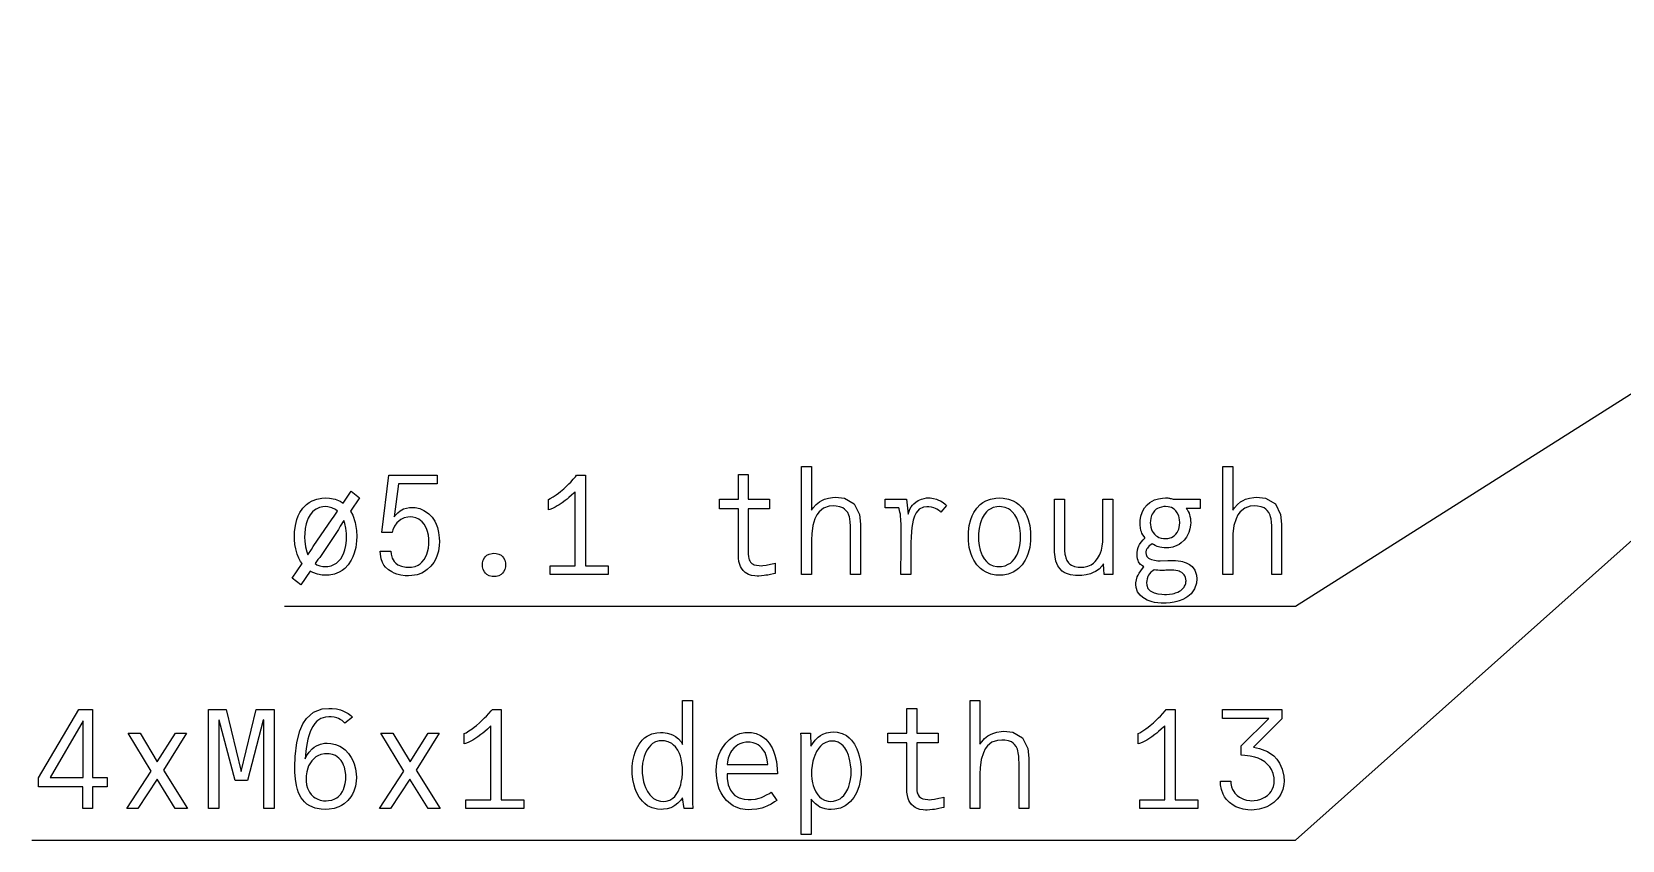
# Model space of a CAD drawing. Header units: millimetres. Extents: x -118 to 84, y -145 to 39.
# Drawn here: x -117.5 to -49.5, y -86 to -51.5 of the extents above; entities that cross this region are included whole.
import ezdxf

# ---------------------------------------------------------------- set-up
doc = ezdxf.new("R2010")
doc.units = ezdxf.units.MM
doc.layers.add('AM_5', color=3, linetype='Continuous', lineweight=25)

msp = doc.modelspace()

# ---------------------------------------------------------------- linework, layer by layer
at = {"layer": 'AM_5'}
for p, q in [((-63.5, -86), (-24.721, -51.457)), ((-63.5, -76), (-24.721, -51.457)), ((-106.7, -76), (-63.5, -76)), ((-117.5, -86), (-63.5, -86))]:
    msp.add_line(p, q, dxfattribs=at)
for points in [[(-101.406, -74.703), (-101.406, -74.703), (-101.538, -74.698), (-101.727, -74.674), (-101.727, -74.674), (-101.903, -74.631), (-102.015, -74.59), (-102.015, -74.59), (-102.119, -74.54), (-102.259, -74.446), (-102.259, -74.446), (-102.38, -74.33), (-102.449, -74.241), (-102.449, -74.241), (-102.508, -74.141), (-102.571, -73.973), (-102.571, -73.973), (-102.605, -73.783), (-102.612, -73.644), (-102.155, -73.644), (-102.155, -73.644), (-102.147, -73.775), (-102.102, -73.947), (-102.102, -73.947), (-102.02, -74.087), (-101.943, -74.164), (-101.943, -74.164), (-101.853, -74.228), (-101.699, -74.296), (-101.699, -74.296), (-101.521, -74.333), (-101.389, -74.34), (-101.389, -74.34), (-101.276, -74.334), (-101.121, -74.301), (-101.121, -74.301), (-100.985, -74.241), (-100.903, -74.185), (-100.903, -74.185), (-100.83, -74.119), (-100.736, -74.006), (-100.736, -74.006), (-100.66, -73.875), (-100.62, -73.778), (-100.62, -73.778), (-100.587, -73.676), (-100.552, -73.515), (-100.552, -73.515), (-100.533, -73.346), (-100.529, -73.228), (-100.529, -73.228), (-100.532, -73.121), (-100.551, -72.965), (-100.551, -72.965), (-100.585, -72.815), (-100.617, -72.718), (-100.617, -72.718), (-100.655, -72.626), (-100.727, -72.503), (-100.727, -72.503), (-100.815, -72.396), (-100.883, -72.333), (-100.883, -72.333), (-100.958, -72.281), (-101.082, -72.224), (-101.082, -72.224), (-101.223, -72.193), (-101.325, -72.187), (-101.325, -72.187), (-101.433, -72.194), (-101.586, -72.232), (-101.586, -72.232), (-101.728, -72.301), (-101.816, -72.366), (-101.816, -72.366), (-101.896, -72.442), (-101.994, -72.577), (-101.994, -72.577), (-102.068, -72.735), (-102.103, -72.854), (-102.547, -72.854), (-102.243, -70.397), (-100.178, -70.397), (-100.178, -70.777), (-101.828, -70.777), (-102.015, -72.184), (-102.015, -72.184), (-101.953, -72.109), (-101.856, -72.01), (-101.856, -72.01), (-101.755, -71.929), (-101.684, -71.884), (-101.684, -71.884), (-101.61, -71.848), (-101.491, -71.809), (-101.491, -71.809), (-101.36, -71.788), (-101.266, -71.784), (-101.266, -71.784), (-101.123, -71.791), (-100.922, -71.832), (-100.922, -71.832), (-100.74, -71.907), (-100.628, -71.977), (-100.628, -71.977), (-100.526, -72.059), (-100.391, -72.204), (-100.391, -72.204), (-100.28, -72.374), (-100.219, -72.502), (-100.219, -72.502), (-100.168, -72.637), (-100.114, -72.852), (-100.114, -72.852), (-100.084, -73.081), (-100.078, -73.24), (-100.078, -73.24), (-100.085, -73.408), (-100.12, -73.646), (-100.12, -73.646), (-100.185, -73.865), (-100.245, -74.002), (-100.245, -74.002), (-100.317, -74.129), (-100.446, -74.297), (-100.446, -74.297), (-100.598, -74.439), (-100.713, -74.518), (-100.713, -74.518), (-100.837, -74.585), (-101.037, -74.657), (-101.037, -74.657), (-101.253, -74.695), (-101.406, -74.703)], [(-95.353, -74.276), (-94.277, -74.276), (-94.277, -71.111), (-94.277, -71.111), (-94.335, -71.169), (-94.432, -71.26), (-94.432, -71.26), (-94.543, -71.355), (-94.625, -71.421), (-94.625, -71.421), (-94.709, -71.486), (-94.837, -71.579), (-94.837, -71.579), (-94.965, -71.665), (-95.052, -71.719), (-95.052, -71.719), (-95.136, -71.768), (-95.253, -71.827), (-95.253, -71.827), (-95.359, -71.87), (-95.423, -71.889), (-95.423, -71.444), (-95.423, -71.444), (-95.343, -71.406), (-95.217, -71.334), (-95.217, -71.334), (-95.084, -71.244), (-94.992, -71.174), (-94.992, -71.174), (-94.899, -71.098), (-94.763, -70.982), (-94.763, -70.982), (-94.633, -70.861), (-94.549, -70.777), (-94.549, -70.777), (-94.469, -70.695), (-94.362, -70.58), (-94.362, -70.58), (-94.271, -70.474), (-94.218, -70.409), (-93.844, -70.409), (-93.844, -74.276), (-92.867, -74.276), (-92.867, -74.65), (-95.353, -74.65), (-95.353, -74.276)], [(-86.503, -74.714), (-86.503, -74.714), (-86.604, -74.71), (-86.744, -74.687), (-86.744, -74.687), (-86.868, -74.644), (-86.944, -74.605), (-86.944, -74.605), (-87.012, -74.557), (-87.101, -74.474), (-87.101, -74.474), (-87.174, -74.375), (-87.214, -74.3), (-87.214, -74.3), (-87.247, -74.22), (-87.282, -74.092), (-87.282, -74.092), (-87.301, -73.953), (-87.305, -73.854), (-87.305, -71.842), (-88.112, -71.842), (-88.112, -71.433), (-87.305, -71.433), (-87.305, -70.374), (-86.884, -70.374), (-86.884, -71.433), (-85.971, -71.433), (-85.971, -71.842), (-86.884, -71.842), (-86.884, -73.708), (-86.884, -73.708), (-86.882, -73.782), (-86.873, -73.883), (-86.873, -73.883), (-86.856, -73.97), (-86.841, -74.021), (-86.841, -74.021), (-86.821, -74.067), (-86.779, -74.127), (-86.779, -74.127), (-86.722, -74.177), (-86.676, -74.205), (-86.676, -74.205), (-86.622, -74.229), (-86.526, -74.254), (-86.526, -74.254), (-86.41, -74.267), (-86.322, -74.27), (-86.322, -74.27), (-86.257, -74.266), (-86.12, -74.246), (-86.12, -74.246), (-85.934, -74.21), (-85.784, -74.176), (-85.725, -74.164), (-85.725, -74.603), (-85.725, -74.603), (-85.809, -74.621), (-85.931, -74.646), (-85.931, -74.646), (-86.05, -74.669), (-86.127, -74.682), (-86.127, -74.682), (-86.204, -74.694), (-86.317, -74.706), (-86.317, -74.706), (-86.429, -74.713), (-86.503, -74.714)], [(-84.6, -70.029), (-84.179, -70.029), (-84.179, -71.895), (-84.179, -71.895), (-84.105, -71.792), (-83.98, -71.658), (-83.98, -71.658), (-83.838, -71.546), (-83.734, -71.485), (-83.734, -71.485), (-83.625, -71.435), (-83.455, -71.38), (-83.455, -71.38), (-83.277, -71.35), (-83.155, -71.345), (-83.155, -71.345), (-82.772, -71.391), (-82.356, -71.633), (-82.356, -71.633), (-82.133, -72.082), (-82.09, -72.497), (-82.09, -74.65), (-82.511, -74.65), (-82.511, -72.684), (-82.511, -72.684), (-82.513, -72.569), (-82.523, -72.41), (-82.523, -72.41), (-82.541, -72.269), (-82.558, -72.184), (-82.558, -72.184), (-82.581, -72.106), (-82.633, -72), (-82.633, -72), (-82.705, -71.906), (-82.764, -71.851), (-82.764, -71.851), (-82.835, -71.803), (-82.964, -71.752), (-82.964, -71.752), (-83.121, -71.724), (-83.243, -71.719), (-83.243, -71.719), (-83.427, -71.734), (-83.665, -71.814), (-83.665, -71.814), (-83.855, -71.963), (-83.955, -72.099), (-83.955, -72.099), (-84.035, -72.264), (-84.123, -72.557), (-84.123, -72.557), (-84.17, -72.906), (-84.179, -73.17), (-84.179, -74.65), (-84.6, -74.65), (-84.6, -70.029)], [(-66.6, -70.029), (-66.179, -70.029), (-66.179, -71.895), (-66.179, -71.895), (-66.105, -71.792), (-65.98, -71.658), (-65.98, -71.658), (-65.838, -71.546), (-65.734, -71.485), (-65.734, -71.485), (-65.625, -71.435), (-65.455, -71.38), (-65.455, -71.38), (-65.277, -71.35), (-65.155, -71.345), (-65.155, -71.345), (-64.772, -71.391), (-64.356, -71.633), (-64.356, -71.633), (-64.133, -72.082), (-64.09, -72.497), (-64.09, -74.65), (-64.511, -74.65), (-64.511, -72.684), (-64.511, -72.684), (-64.513, -72.569), (-64.523, -72.41), (-64.523, -72.41), (-64.541, -72.269), (-64.558, -72.184), (-64.558, -72.184), (-64.581, -72.106), (-64.633, -72), (-64.633, -72), (-64.705, -71.906), (-64.764, -71.851), (-64.764, -71.851), (-64.835, -71.803), (-64.964, -71.752), (-64.964, -71.752), (-65.121, -71.724), (-65.243, -71.719), (-65.243, -71.719), (-65.427, -71.734), (-65.665, -71.814), (-65.665, -71.814), (-65.855, -71.963), (-65.955, -72.099), (-65.955, -72.099), (-66.035, -72.264), (-66.123, -72.557), (-66.123, -72.557), (-66.17, -72.906), (-66.179, -73.17), (-66.179, -74.65), (-66.6, -74.65), (-66.6, -70.029)], [(-103.494, -71.368), (-103.883, -71.936), (-103.883, -71.936), (-103.786, -72.117), (-103.681, -72.423), (-103.681, -72.423), (-103.625, -72.767), (-103.614, -73.018), (-103.614, -73.018), (-103.621, -73.213), (-103.655, -73.487), (-103.655, -73.487), (-103.719, -73.739), (-103.778, -73.894), (-103.778, -73.894), (-103.849, -74.037), (-103.976, -74.227), (-103.976, -74.227), (-104.128, -74.386), (-104.243, -74.475), (-104.243, -74.475), (-104.367, -74.548), (-104.569, -74.628), (-104.569, -74.628), (-104.789, -74.671), (-104.945, -74.679), (-104.945, -74.679), (-105.089, -74.672), (-105.295, -74.634), (-105.295, -74.634), (-105.488, -74.563), (-105.609, -74.498), (-106.004, -75.083), (-106.372, -74.802), (-105.948, -74.179), (-105.948, -74.179), (-106.01, -74.089), (-106.09, -73.943), (-106.09, -73.943), (-106.156, -73.783), (-106.193, -73.669), (-106.193, -73.669), (-106.223, -73.549), (-106.255, -73.359), (-106.255, -73.359), (-106.273, -73.158), (-106.276, -73.018), (-106.276, -73.018), (-106.269, -72.823), (-106.235, -72.55), (-106.235, -72.55), (-106.172, -72.3), (-106.114, -72.146), (-106.114, -72.146), (-106.043, -72.004), (-105.916, -71.818), (-105.916, -71.818), (-105.765, -71.661), (-105.65, -71.574), (-105.65, -71.574), (-105.525, -71.502), (-105.322, -71.424), (-105.322, -71.424), (-105.099, -71.382), (-104.939, -71.374), (-104.939, -71.374), (-104.772, -71.383), (-104.539, -71.43), (-104.539, -71.43), (-104.328, -71.518), (-104.199, -71.599), (-103.857, -71.093), (-103.494, -71.368)], [(-105.843, -73.053), (-105.843, -73.053), (-105.837, -73.225), (-105.806, -73.464), (-105.806, -73.464), (-105.749, -73.678), (-105.697, -73.808), (-105.542, -73.579), (-105.472, -73.451), (-104.658, -72.263), (-104.6, -72.193), (-104.43, -71.944), (-104.43, -71.944), (-104.523, -71.874), (-104.674, -71.797), (-104.674, -71.797), (-104.842, -71.756), (-104.963, -71.748), (-104.963, -71.748), (-105.065, -71.755), (-105.21, -71.788), (-105.21, -71.788), (-105.343, -71.849), (-105.425, -71.905), (-105.425, -71.905), (-105.501, -71.973), (-105.601, -72.096), (-105.601, -72.096), (-105.686, -72.244), (-105.733, -72.357), (-105.733, -72.357), (-105.773, -72.479), (-105.816, -72.679), (-105.816, -72.679), (-105.839, -72.897), (-105.843, -73.053)], [(-80.359, -74.65), (-80.359, -74.65), (-80.359, -74.518), (-80.356, -74.245), (-80.356, -74.245), (-80.352, -73.882), (-80.348, -73.591), (-80.342, -73), (-80.342, -73), (-80.342, -72.846), (-80.345, -72.64), (-80.345, -72.64), (-80.35, -72.466), (-80.355, -72.367), (-80.355, -72.367), (-80.36, -72.28), (-80.37, -72.167), (-80.37, -72.167), (-80.382, -72.075), (-80.39, -72.026), (-80.39, -72.026), (-80.399, -71.981), (-80.417, -71.913), (-80.417, -71.913), (-80.437, -71.843), (-80.453, -71.795), (-81.026, -71.795), (-81.026, -71.433), (-80.116, -71.433), (-80.049, -72.07), (-80.049, -72.07), (-80.026, -71.983), (-79.978, -71.862), (-79.978, -71.862), (-79.913, -71.754), (-79.862, -71.688), (-79.862, -71.688), (-79.805, -71.629), (-79.714, -71.551), (-79.714, -71.551), (-79.615, -71.488), (-79.545, -71.453), (-79.545, -71.453), (-79.473, -71.425), (-79.366, -71.394), (-79.366, -71.394), (-79.26, -71.377), (-79.189, -71.374), (-79.189, -71.374), (-79.102, -71.378), (-78.97, -71.397), (-78.97, -71.397), (-78.839, -71.432), (-78.752, -71.465), (-78.752, -71.465), (-78.668, -71.503), (-78.556, -71.568), (-78.556, -71.568), (-78.46, -71.642), (-78.405, -71.696), (-78.651, -71.982), (-78.651, -71.982), (-78.684, -71.95), (-78.746, -71.903), (-78.746, -71.903), (-78.823, -71.857), (-78.884, -71.827), (-78.884, -71.827), (-78.949, -71.801), (-79.054, -71.773), (-79.054, -71.773), (-79.168, -71.757), (-79.248, -71.754), (-79.248, -71.754), (-79.391, -71.77), (-79.571, -71.854), (-79.571, -71.854), (-79.71, -72.009), (-79.78, -72.152), (-79.78, -72.152), (-79.835, -72.326), (-79.894, -72.641), (-79.894, -72.641), (-79.926, -73.021), (-79.932, -73.31), (-79.932, -74.65), (-80.359, -74.65)], [(-76.145, -74.679), (-76.145, -74.679), (-76.3, -74.671), (-76.519, -74.628), (-76.519, -74.628), (-76.72, -74.548), (-76.844, -74.475), (-76.844, -74.475), (-76.959, -74.386), (-77.111, -74.227), (-77.111, -74.227), (-77.239, -74.037), (-77.311, -73.894), (-77.311, -73.894), (-77.37, -73.739), (-77.435, -73.487), (-77.435, -73.487), (-77.469, -73.213), (-77.476, -73.018), (-77.476, -73.018), (-77.469, -72.823), (-77.435, -72.55), (-77.435, -72.55), (-77.372, -72.3), (-77.314, -72.146), (-77.314, -72.146), (-77.243, -72.004), (-77.116, -71.818), (-77.116, -71.818), (-76.965, -71.661), (-76.85, -71.574), (-76.85, -71.574), (-76.725, -71.502), (-76.522, -71.424), (-76.522, -71.424), (-76.299, -71.382), (-76.139, -71.374), (-76.139, -71.374), (-75.981, -71.382), (-75.759, -71.424), (-75.759, -71.424), (-75.557, -71.502), (-75.433, -71.574), (-75.433, -71.574), (-75.318, -71.661), (-75.168, -71.818), (-75.168, -71.818), (-75.043, -72.004), (-74.974, -72.146), (-74.974, -72.146), (-74.916, -72.3), (-74.854, -72.55), (-74.854, -72.55), (-74.821, -72.823), (-74.814, -73.018), (-74.814, -73.018), (-74.821, -73.213), (-74.855, -73.487), (-74.855, -73.487), (-74.919, -73.739), (-74.978, -73.894), (-74.978, -73.894), (-75.049, -74.037), (-75.176, -74.227), (-75.176, -74.227), (-75.328, -74.386), (-75.443, -74.475), (-75.443, -74.475), (-75.567, -74.548), (-75.769, -74.628), (-75.769, -74.628), (-75.989, -74.671), (-76.145, -74.679)], [(-76.163, -74.311), (-76.163, -74.311), (-76.055, -74.305), (-75.905, -74.272), (-75.905, -74.272), (-75.767, -74.212), (-75.681, -74.157), (-75.681, -74.157), (-75.603, -74.09), (-75.498, -73.971), (-75.498, -73.971), (-75.41, -73.827), (-75.361, -73.718), (-75.361, -73.718), (-75.32, -73.6), (-75.276, -73.408), (-75.276, -73.408), (-75.252, -73.198), (-75.247, -73.047), (-75.247, -73.047), (-75.252, -72.891), (-75.275, -72.673), (-75.275, -72.673), (-75.319, -72.474), (-75.36, -72.352), (-75.36, -72.352), (-75.408, -72.24), (-75.496, -72.093), (-75.496, -72.093), (-75.6, -71.971), (-75.678, -71.903), (-75.678, -71.903), (-75.764, -71.848), (-75.903, -71.787), (-75.903, -71.787), (-76.054, -71.755), (-76.163, -71.748), (-76.163, -71.748), (-76.265, -71.755), (-76.41, -71.788), (-76.41, -71.788), (-76.543, -71.849), (-76.625, -71.905), (-76.625, -71.905), (-76.701, -71.973), (-76.801, -72.096), (-76.801, -72.096), (-76.886, -72.244), (-76.933, -72.357), (-76.933, -72.357), (-76.973, -72.479), (-77.016, -72.679), (-77.016, -72.679), (-77.039, -72.897), (-77.043, -73.053), (-77.043, -73.053), (-77.039, -73.203), (-77.016, -73.413), (-77.016, -73.413), (-76.973, -73.605), (-76.933, -73.723), (-76.933, -73.723), (-76.886, -73.831), (-76.801, -73.974), (-76.801, -73.974), (-76.701, -74.092), (-76.625, -74.159), (-76.625, -74.159), (-76.543, -74.213), (-76.41, -74.273), (-76.41, -74.273), (-76.265, -74.305), (-76.163, -74.311)], [(-72.753, -74.691), (-72.753, -74.691), (-72.903, -74.686), (-73.104, -74.658), (-73.104, -74.658), (-73.276, -74.606), (-73.374, -74.558), (-73.374, -74.558), (-73.461, -74.5), (-73.57, -74.396), (-73.57, -74.396), (-73.656, -74.271), (-73.699, -74.176), (-73.699, -74.176), (-73.733, -74.072), (-73.77, -73.895), (-73.77, -73.895), (-73.79, -73.696), (-73.794, -73.55), (-73.794, -71.433), (-73.373, -71.433), (-73.373, -73.316), (-73.373, -73.316), (-73.371, -73.445), (-73.362, -73.619), (-73.362, -73.619), (-73.346, -73.771), (-73.33, -73.86), (-73.33, -73.86), (-73.309, -73.941), (-73.26, -74.052), (-73.26, -74.052), (-73.191, -74.149), (-73.134, -74.205), (-73.134, -74.205), (-73.067, -74.254), (-72.942, -74.306), (-72.942, -74.306), (-72.789, -74.335), (-72.671, -74.34), (-72.671, -74.34), (-72.545, -74.333), (-72.374, -74.296), (-72.374, -74.296), (-72.223, -74.228), (-72.134, -74.164), (-72.134, -74.164), (-72.054, -74.09), (-71.951, -73.964), (-71.951, -73.964), (-71.869, -73.82), (-71.825, -73.714), (-71.825, -73.714), (-71.791, -73.603), (-71.753, -73.43), (-71.753, -73.43), (-71.733, -73.252), (-71.729, -73.129), (-71.729, -71.433), (-71.308, -71.433), (-71.308, -73.954), (-71.308, -73.954), (-71.307, -74.078), (-71.306, -74.258), (-71.306, -74.258), (-71.302, -74.432), (-71.299, -74.545), (-71.296, -74.65), (-71.67, -74.65), (-71.694, -74.194), (-71.694, -74.194), (-71.765, -74.289), (-71.889, -74.413), (-71.889, -74.413), (-72.035, -74.514), (-72.143, -74.568), (-72.143, -74.568), (-72.258, -74.612), (-72.436, -74.66), (-72.436, -74.66), (-72.623, -74.686), (-72.753, -74.691)], [(-69.132, -75.879), (-69.132, -75.879), (-69.233, -75.876), (-69.38, -75.863), (-69.38, -75.863), (-69.523, -75.839), (-69.616, -75.817), (-69.616, -75.817), (-69.706, -75.79), (-69.832, -75.739), (-69.832, -75.739), (-69.949, -75.676), (-70.021, -75.627), (-70.021, -75.627), (-70.129, -75.536), (-70.245, -75.382), (-70.245, -75.382), (-70.308, -75.208), (-70.32, -75.08), (-70.32, -75.08), (-70.316, -74.997), (-70.295, -74.874), (-70.295, -74.874), (-70.255, -74.753), (-70.219, -74.673), (-70.219, -74.673), (-70.177, -74.596), (-70.107, -74.486), (-70.107, -74.486), (-70.03, -74.385), (-69.975, -74.322), (-69.975, -74.322), (-70.035, -74.282), (-70.112, -74.218), (-70.112, -74.218), (-70.171, -74.151), (-70.201, -74.104), (-70.201, -74.104), (-70.225, -74.055), (-70.251, -73.971), (-70.251, -73.971), (-70.264, -73.877), (-70.267, -73.808), (-70.267, -73.808), (-70.264, -73.72), (-70.248, -73.6), (-70.248, -73.6), (-70.219, -73.492), (-70.193, -73.427), (-70.193, -73.427), (-70.158, -73.365), (-70.091, -73.268), (-70.091, -73.268), (-70.003, -73.168), (-69.934, -73.1), (-69.934, -73.059), (-69.934, -73.059), (-69.968, -73.021), (-70.014, -72.956), (-70.014, -72.956), (-70.055, -72.88), (-70.08, -72.823), (-70.08, -72.823), (-70.101, -72.762), (-70.124, -72.658), (-70.124, -72.658), (-70.136, -72.543), (-70.138, -72.459), (-70.138, -72.459), (-70.133, -72.334), (-70.104, -72.156), (-70.104, -72.156), (-70.051, -71.993), (-70.002, -71.892), (-70.002, -71.892), (-69.944, -71.798), (-69.839, -71.673), (-69.839, -71.673), (-69.714, -71.569), (-69.619, -71.51), (-69.619, -71.51), (-69.517, -71.461), (-69.353, -71.408), (-69.353, -71.408), (-69.174, -71.379), (-69.047, -71.374), (-69.047, -71.374), (-69.008, -71.375), (-68.954, -71.377), (-68.954, -71.377), (-68.906, -71.382), (-68.878, -71.387), (-68.878, -71.387), (-68.85, -71.393), (-68.807, -71.405), (-68.807, -71.405), (-68.761, -71.42), (-68.729, -71.433), (-67.57, -71.433), (-67.57, -71.83), (-68.161, -71.83), (-68.161, -71.83), (-68.127, -71.874), (-68.081, -71.948), (-68.081, -71.948), (-68.043, -72.031), (-68.022, -72.091), (-68.022, -72.091), (-68.005, -72.153), (-67.986, -72.25), (-67.986, -72.25), (-67.976, -72.35), (-67.974, -72.418), (-67.974, -72.418), (-67.979, -72.534), (-68.006, -72.7), (-68.006, -72.7), (-68.056, -72.859), (-68.103, -72.961), (-68.103, -72.961), (-68.159, -73.057), (-68.259, -73.186), (-68.259, -73.186), (-68.381, -73.296), (-68.473, -73.36), (-68.473, -73.36), (-68.572, -73.414), (-68.733, -73.472), (-68.733, -73.472), (-68.908, -73.503), (-69.033, -73.509), (-69.033, -73.509), (-69.103, -73.507), (-69.201, -73.498), (-69.201, -73.498), (-69.293, -73.48), (-69.35, -73.464), (-69.35, -73.464), (-69.406, -73.445), (-69.488, -73.411), (-69.488, -73.411), (-69.57, -73.372), (-69.624, -73.343), (-69.624, -73.343), (-69.676, -73.377), (-69.742, -73.429), (-69.742, -73.429), (-69.796, -73.482), (-69.824, -73.518), (-69.824, -73.518), (-69.847, -73.555), (-69.871, -73.613), (-69.871, -73.613), (-69.884, -73.674), (-69.887, -73.717), (-69.887, -73.717), (-69.88, -73.786), (-69.844, -73.875), (-69.844, -73.875), (-69.778, -73.944), (-69.717, -73.98), (-69.717, -73.98), (-69.645, -74.009), (-69.521, -74.039), (-69.521, -74.039), (-69.378, -74.056), (-69.273, -74.059), (-68.957, -74.053), (-68.693, -74.047), (-68.693, -74.047), (-68.618, -74.049), (-68.506, -74.059), (-68.506, -74.059), (-68.397, -74.077), (-68.325, -74.094), (-68.325, -74.094), (-68.256, -74.114), (-68.161, -74.148), (-68.161, -74.148), (-68.077, -74.188), (-68.027, -74.217), (-68.027, -74.217), (-67.913, -74.304), (-67.79, -74.468), (-67.79, -74.468), (-67.723, -74.674), (-67.711, -74.834), (-67.711, -74.834), (-67.726, -75.016), (-67.807, -75.259), (-67.807, -75.259), (-67.958, -75.467), (-68.097, -75.586), (-68.097, -75.586), (-68.179, -75.64), (-68.314, -75.71), (-68.314, -75.71), (-68.463, -75.769), (-68.569, -75.802), (-68.569, -75.802), (-68.679, -75.83), (-68.847, -75.859), (-68.847, -75.859), (-69.017, -75.875), (-69.132, -75.879)], [(-69.056, -73.111), (-69.056, -73.111), (-68.945, -73.104), (-68.798, -73.066), (-68.798, -73.066), (-68.674, -72.994), (-68.604, -72.929), (-68.604, -72.929), (-68.546, -72.85), (-68.482, -72.713), (-68.482, -72.713), (-68.448, -72.551), (-68.442, -72.43), (-68.442, -72.43), (-68.448, -72.309), (-68.482, -72.147), (-68.482, -72.147), (-68.546, -72.008), (-68.604, -71.928), (-68.604, -71.928), (-68.674, -71.861), (-68.797, -71.789), (-68.797, -71.789), (-68.942, -71.75), (-69.05, -71.743), (-69.05, -71.743), (-69.124, -71.746), (-69.228, -71.763), (-69.228, -71.763), (-69.325, -71.796), (-69.385, -71.826), (-69.385, -71.826), (-69.442, -71.862), (-69.517, -71.928), (-69.517, -71.928), (-69.58, -72.006), (-69.616, -72.066), (-69.616, -72.066), (-69.646, -72.131), (-69.679, -72.236), (-69.679, -72.236), (-69.696, -72.351), (-69.7, -72.433), (-69.7, -72.433), (-69.696, -72.514), (-69.68, -72.627), (-69.68, -72.627), (-69.648, -72.73), (-69.619, -72.794), (-69.619, -72.794), (-69.584, -72.853), (-69.523, -72.93), (-69.523, -72.93), (-69.449, -72.994), (-69.394, -73.03), (-69.394, -73.03), (-69.334, -73.059), (-69.237, -73.091), (-69.237, -73.091), (-69.131, -73.108), (-69.056, -73.111)], [(-104.963, -74.311), (-104.963, -74.311), (-104.855, -74.305), (-104.705, -74.272), (-104.705, -74.272), (-104.567, -74.212), (-104.481, -74.157), (-104.481, -74.157), (-104.403, -74.09), (-104.298, -73.971), (-104.298, -73.971), (-104.21, -73.827), (-104.161, -73.718), (-104.161, -73.718), (-104.12, -73.6), (-104.076, -73.408), (-104.076, -73.408), (-104.052, -73.198), (-104.047, -73.047), (-104.047, -73.047), (-104.052, -72.89), (-104.076, -72.669), (-104.076, -72.669), (-104.122, -72.467), (-104.164, -72.342), (-104.325, -72.579), (-104.395, -72.731), (-105.197, -73.925), (-105.273, -74.001), (-105.395, -74.182), (-105.395, -74.182), (-105.317, -74.228), (-105.192, -74.279), (-105.192, -74.279), (-105.058, -74.306), (-104.963, -74.311)], [(-97.748, -74.732), (-97.748, -74.732), (-97.833, -74.726), (-97.948, -74.698), (-97.948, -74.698), (-98.047, -74.645), (-98.105, -74.596), (-98.105, -74.596), (-98.153, -74.538), (-98.206, -74.438), (-98.206, -74.438), (-98.234, -74.321), (-98.239, -74.235), (-98.239, -74.235), (-98.234, -74.148), (-98.206, -74.032), (-98.206, -74.032), (-98.153, -73.931), (-98.105, -73.873), (-98.105, -73.873), (-98.047, -73.824), (-97.948, -73.771), (-97.948, -73.771), (-97.833, -73.743), (-97.748, -73.737), (-97.748, -73.737), (-97.661, -73.743), (-97.545, -73.771), (-97.545, -73.771), (-97.445, -73.824), (-97.387, -73.873), (-97.387, -73.873), (-97.338, -73.931), (-97.285, -74.032), (-97.285, -74.032), (-97.256, -74.148), (-97.251, -74.235), (-97.251, -74.235), (-97.256, -74.32), (-97.285, -74.436), (-97.285, -74.436), (-97.338, -74.536), (-97.387, -74.594), (-97.387, -74.594), (-97.445, -74.644), (-97.545, -74.698), (-97.545, -74.698), (-97.661, -74.726), (-97.748, -74.732)], [(-69.091, -75.498), (-69.091, -75.498), (-69.001, -75.496), (-68.874, -75.487), (-68.874, -75.487), (-68.758, -75.469), (-68.686, -75.453), (-68.686, -75.453), (-68.619, -75.433), (-68.528, -75.399), (-68.528, -75.399), (-68.448, -75.359), (-68.401, -75.329), (-68.401, -75.329), (-68.36, -75.297), (-68.305, -75.245), (-68.305, -75.245), (-68.259, -75.188), (-68.233, -75.147), (-68.233, -75.147), (-68.211, -75.104), (-68.188, -75.036), (-68.188, -75.036), (-68.175, -74.964), (-68.173, -74.913), (-68.173, -74.913), (-68.176, -74.853), (-68.194, -74.771), (-68.194, -74.771), (-68.226, -74.699), (-68.256, -74.656), (-68.256, -74.656), (-68.291, -74.617), (-68.352, -74.567), (-68.352, -74.567), (-68.421, -74.527), (-68.473, -74.505), (-68.473, -74.505), (-68.526, -74.488), (-68.61, -74.469), (-68.61, -74.469), (-68.696, -74.459), (-68.755, -74.457), (-68.755, -74.457), (-68.787, -74.457), (-68.835, -74.458), (-68.835, -74.458), (-68.88, -74.459), (-68.91, -74.46), (-68.91, -74.46), (-68.938, -74.461), (-68.979, -74.463), (-68.979, -74.463), (-69.016, -74.465), (-69.039, -74.466), (-69.039, -74.466), (-69.087, -74.469), (-69.153, -74.472), (-69.153, -74.472), (-69.21, -74.474), (-69.243, -74.475), (-69.243, -74.475), (-69.29, -74.473), (-69.371, -74.468), (-69.371, -74.468), (-69.465, -74.458), (-69.536, -74.448), (-69.536, -74.448), (-69.595, -74.485), (-69.673, -74.548), (-69.673, -74.548), (-69.738, -74.622), (-69.774, -74.678), (-69.774, -74.678), (-69.804, -74.737), (-69.837, -74.828), (-69.837, -74.828), (-69.854, -74.923), (-69.858, -74.989), (-69.858, -74.989), (-69.848, -75.102), (-69.799, -75.241), (-69.799, -75.241), (-69.709, -75.345), (-69.625, -75.394), (-69.625, -75.394), (-69.529, -75.432), (-69.375, -75.472), (-69.375, -75.472), (-69.209, -75.494), (-69.091, -75.498)], [(-90.606, -84.685), (-90.606, -84.685), (-90.767, -84.675), (-90.987, -84.623), (-90.987, -84.623), (-91.183, -84.527), (-91.3, -84.438), (-91.3, -84.438), (-91.405, -84.334), (-91.541, -84.156), (-91.541, -84.156), (-91.651, -83.954), (-91.709, -83.805), (-91.709, -83.805), (-91.757, -83.649), (-91.808, -83.411), (-91.808, -83.411), (-91.836, -83.166), (-91.841, -83), (-91.841, -83), (-91.836, -82.842), (-91.809, -82.61), (-91.809, -82.61), (-91.758, -82.383), (-91.712, -82.235), (-91.712, -82.235), (-91.655, -82.094), (-91.548, -81.901), (-91.548, -81.901), (-91.414, -81.732), (-91.311, -81.633), (-91.311, -81.633), (-91.197, -81.548), (-91.006, -81.456), (-91.006, -81.456), (-90.792, -81.407), (-90.636, -81.397), (-90.636, -81.397), (-90.519, -81.402), (-90.352, -81.427), (-90.352, -81.427), (-90.193, -81.473), (-90.092, -81.516), (-90.092, -81.516), (-89.996, -81.569), (-89.866, -81.673), (-89.866, -81.673), (-89.754, -81.804), (-89.688, -81.906), (-89.688, -80.029), (-89.267, -80.029), (-89.267, -83.948), (-89.267, -83.948), (-89.267, -83.99), (-89.266, -84.059), (-89.266, -84.059), (-89.265, -84.133), (-89.264, -84.186), (-89.264, -84.186), (-89.263, -84.238), (-89.261, -84.307), (-89.261, -84.307), (-89.259, -84.364), (-89.258, -84.396), (-89.249, -84.65), (-89.624, -84.65), (-89.688, -84.194), (-89.688, -84.194), (-89.767, -84.293), (-89.891, -84.42), (-89.891, -84.42), (-90.018, -84.519), (-90.106, -84.571), (-90.106, -84.571), (-90.197, -84.612), (-90.342, -84.657), (-90.342, -84.657), (-90.497, -84.681), (-90.606, -84.685)], [(-77.4, -80.029), (-76.979, -80.029), (-76.979, -81.895), (-76.979, -81.895), (-76.905, -81.792), (-76.78, -81.658), (-76.78, -81.658), (-76.638, -81.546), (-76.534, -81.485), (-76.534, -81.485), (-76.425, -81.435), (-76.255, -81.38), (-76.255, -81.38), (-76.077, -81.35), (-75.955, -81.345), (-75.955, -81.345), (-75.572, -81.391), (-75.156, -81.633), (-75.156, -81.633), (-74.933, -82.082), (-74.89, -82.497), (-74.89, -84.65), (-75.311, -84.65), (-75.311, -82.684), (-75.311, -82.684), (-75.313, -82.569), (-75.323, -82.41), (-75.323, -82.41), (-75.341, -82.269), (-75.358, -82.184), (-75.358, -82.184), (-75.381, -82.106), (-75.433, -82), (-75.433, -82), (-75.505, -81.906), (-75.564, -81.851), (-75.564, -81.851), (-75.635, -81.803), (-75.764, -81.752), (-75.764, -81.752), (-75.921, -81.724), (-76.043, -81.719), (-76.043, -81.719), (-76.227, -81.734), (-76.465, -81.814), (-76.465, -81.814), (-76.655, -81.963), (-76.755, -82.099), (-76.755, -82.099), (-76.835, -82.264), (-76.923, -82.557), (-76.923, -82.557), (-76.97, -82.906), (-76.979, -83.17), (-76.979, -84.65), (-77.4, -84.65), (-77.4, -80.029)], [(-115.318, -83.714), (-117.213, -83.714), (-117.213, -83.334), (-115.488, -80.409), (-114.908, -80.409), (-114.908, -83.319), (-114.277, -83.319), (-114.277, -83.714), (-114.908, -83.714), (-114.908, -84.65), (-115.318, -84.65), (-115.318, -83.714)], [(-109.946, -80.409), (-109.191, -80.409), (-108.548, -83.059), (-107.91, -80.409), (-107.144, -80.409), (-107.144, -84.65), (-107.577, -84.65), (-107.577, -80.853), (-107.606, -80.868), (-108.279, -83.451), (-108.811, -83.451), (-109.493, -80.868), (-109.513, -80.856), (-109.513, -84.65), (-109.946, -84.65), (-109.946, -80.409)], [(-104.93, -84.685), (-104.93, -84.685), (-105.129, -84.676), (-105.392, -84.628), (-105.392, -84.628), (-105.616, -84.538), (-105.742, -84.455), (-105.742, -84.455), (-105.852, -84.357), (-105.991, -84.184), (-105.991, -84.184), (-106.097, -83.981), (-106.15, -83.83), (-106.15, -83.83), (-106.191, -83.664), (-106.236, -83.392), (-106.236, -83.392), (-106.26, -83.09), (-106.264, -82.872), (-106.264, -82.872), (-106.25, -82.424), (-106.176, -81.827), (-106.176, -81.827), (-106.039, -81.322), (-105.912, -81.035), (-105.912, -81.035), (-105.755, -80.795), (-105.458, -80.535), (-105.458, -80.535), (-105.089, -80.394), (-104.802, -80.368), (-104.802, -80.368), (-104.664, -80.372), (-104.475, -80.393), (-104.475, -80.393), (-104.307, -80.433), (-104.208, -80.47), (-104.208, -80.47), (-104.116, -80.514), (-103.986, -80.589), (-103.986, -80.589), (-103.868, -80.677), (-103.795, -80.742), (-104.117, -81.005), (-104.117, -81.005), (-104.159, -80.957), (-104.233, -80.892), (-104.233, -80.892), (-104.321, -80.837), (-104.388, -80.805), (-104.388, -80.805), (-104.46, -80.778), (-104.578, -80.749), (-104.578, -80.749), (-104.708, -80.733), (-104.802, -80.731), (-104.802, -80.731), (-104.949, -80.742), (-105.146, -80.802), (-105.146, -80.802), (-105.312, -80.914), (-105.406, -81.017), (-105.406, -81.017), (-105.487, -81.136), (-105.59, -81.328), (-105.59, -81.328), (-105.667, -81.537), (-105.706, -81.686), (-105.706, -81.686), (-105.736, -81.841), (-105.775, -82.087), (-105.775, -82.087), (-105.805, -82.346), (-105.82, -82.526), (-105.82, -82.526), (-105.754, -82.401), (-105.644, -82.236), (-105.644, -82.236), (-105.518, -82.1), (-105.426, -82.025), (-105.426, -82.025), (-105.328, -81.963), (-105.168, -81.896), (-105.168, -81.896), (-104.995, -81.861), (-104.872, -81.854), (-104.872, -81.854), (-104.727, -81.862), (-104.522, -81.905), (-104.522, -81.905), (-104.334, -81.984), (-104.217, -82.057), (-104.217, -82.057), (-104.108, -82.144), (-103.965, -82.294), (-103.965, -82.294), (-103.846, -82.467), (-103.779, -82.597), (-103.779, -82.597), (-103.724, -82.733), (-103.664, -82.945), (-103.664, -82.945), (-103.632, -83.165), (-103.626, -83.316), (-103.626, -83.316), (-103.633, -83.474), (-103.668, -83.697), (-103.668, -83.697), (-103.733, -83.903), (-103.794, -84.031), (-103.794, -84.031), (-103.866, -84.15), (-103.995, -84.308), (-103.995, -84.308), (-104.146, -84.44), (-104.261, -84.514), (-104.261, -84.514), (-104.383, -84.576), (-104.577, -84.642), (-104.577, -84.642), (-104.785, -84.678), (-104.93, -84.685)], [(-98.953, -84.276), (-97.877, -84.276), (-97.877, -81.111), (-97.877, -81.111), (-97.935, -81.169), (-98.032, -81.26), (-98.032, -81.26), (-98.143, -81.355), (-98.225, -81.421), (-98.225, -81.421), (-98.309, -81.486), (-98.437, -81.579), (-98.437, -81.579), (-98.565, -81.665), (-98.652, -81.719), (-98.652, -81.719), (-98.736, -81.768), (-98.853, -81.827), (-98.853, -81.827), (-98.959, -81.87), (-99.023, -81.889), (-99.023, -81.444), (-99.023, -81.444), (-98.943, -81.406), (-98.817, -81.334), (-98.817, -81.334), (-98.684, -81.244), (-98.592, -81.174), (-98.592, -81.174), (-98.499, -81.098), (-98.363, -80.982), (-98.363, -80.982), (-98.233, -80.861), (-98.149, -80.777), (-98.149, -80.777), (-98.069, -80.695), (-97.962, -80.58), (-97.962, -80.58), (-97.871, -80.474), (-97.818, -80.409), (-97.444, -80.409), (-97.444, -84.276), (-96.467, -84.276), (-96.467, -84.65), (-98.953, -84.65), (-98.953, -84.276)], [(-79.303, -84.714), (-79.303, -84.714), (-79.404, -84.71), (-79.544, -84.687), (-79.544, -84.687), (-79.668, -84.644), (-79.744, -84.605), (-79.744, -84.605), (-79.812, -84.557), (-79.901, -84.474), (-79.901, -84.474), (-79.974, -84.375), (-80.014, -84.3), (-80.014, -84.3), (-80.047, -84.22), (-80.082, -84.092), (-80.082, -84.092), (-80.101, -83.953), (-80.105, -83.854), (-80.105, -81.842), (-80.912, -81.842), (-80.912, -81.433), (-80.105, -81.433), (-80.105, -80.374), (-79.684, -80.374), (-79.684, -81.433), (-78.771, -81.433), (-78.771, -81.842), (-79.684, -81.842), (-79.684, -83.708), (-79.684, -83.708), (-79.682, -83.782), (-79.673, -83.883), (-79.673, -83.883), (-79.656, -83.97), (-79.641, -84.021), (-79.641, -84.021), (-79.621, -84.067), (-79.579, -84.127), (-79.579, -84.127), (-79.522, -84.177), (-79.476, -84.205), (-79.476, -84.205), (-79.422, -84.229), (-79.326, -84.254), (-79.326, -84.254), (-79.21, -84.267), (-79.122, -84.27), (-79.122, -84.27), (-79.057, -84.266), (-78.92, -84.246), (-78.92, -84.246), (-78.734, -84.21), (-78.584, -84.176), (-78.525, -84.164), (-78.525, -84.603), (-78.525, -84.603), (-78.609, -84.621), (-78.731, -84.646), (-78.731, -84.646), (-78.85, -84.669), (-78.927, -84.682), (-78.927, -84.682), (-79.004, -84.694), (-79.117, -84.706), (-79.117, -84.706), (-79.229, -84.713), (-79.303, -84.714)], [(-70.153, -84.276), (-69.077, -84.276), (-69.077, -81.111), (-69.077, -81.111), (-69.135, -81.169), (-69.232, -81.26), (-69.232, -81.26), (-69.343, -81.355), (-69.425, -81.421), (-69.425, -81.421), (-69.509, -81.486), (-69.637, -81.579), (-69.637, -81.579), (-69.765, -81.665), (-69.852, -81.719), (-69.852, -81.719), (-69.936, -81.768), (-70.053, -81.827), (-70.053, -81.827), (-70.159, -81.87), (-70.223, -81.889), (-70.223, -81.444), (-70.223, -81.444), (-70.143, -81.406), (-70.017, -81.334), (-70.017, -81.334), (-69.884, -81.244), (-69.792, -81.174), (-69.792, -81.174), (-69.699, -81.098), (-69.563, -80.982), (-69.563, -80.982), (-69.433, -80.861), (-69.349, -80.777), (-69.349, -80.777), (-69.269, -80.695), (-69.162, -80.58), (-69.162, -80.58), (-69.071, -80.474), (-69.018, -80.409), (-68.644, -80.409), (-68.644, -84.276), (-67.667, -84.276), (-67.667, -84.65), (-70.153, -84.65), (-70.153, -84.276)], [(-66.261, -83.474), (-66.261, -83.474), (-66.256, -83.573), (-66.229, -83.713), (-66.229, -83.713), (-66.181, -83.84), (-66.136, -83.919), (-66.136, -83.919), (-66.083, -83.991), (-65.991, -84.087), (-65.991, -84.087), (-65.884, -84.167), (-65.804, -84.211), (-65.804, -84.211), (-65.72, -84.248), (-65.589, -84.288), (-65.589, -84.288), (-65.453, -84.31), (-65.36, -84.314), (-65.36, -84.314), (-65.26, -84.309), (-65.116, -84.288), (-65.116, -84.288), (-64.978, -84.247), (-64.889, -84.21), (-64.889, -84.21), (-64.804, -84.165), (-64.691, -84.084), (-64.691, -84.084), (-64.594, -83.987), (-64.538, -83.914), (-64.538, -83.914), (-64.49, -83.835), (-64.439, -83.709), (-64.439, -83.709), (-64.411, -83.571), (-64.406, -83.474), (-64.406, -83.474), (-64.413, -83.336), (-64.452, -83.145), (-64.452, -83.145), (-64.524, -82.973), (-64.59, -82.87), (-64.59, -82.87), (-64.67, -82.776), (-64.809, -82.654), (-64.809, -82.654), (-64.972, -82.553), (-65.095, -82.499), (-65.095, -82.499), (-65.226, -82.454), (-65.437, -82.405), (-65.437, -82.405), (-65.663, -82.379), (-65.822, -82.374), (-65.822, -81.965), (-64.634, -80.801), (-66.617, -80.801), (-66.617, -80.409), (-64.078, -80.409), (-64.078, -80.818), (-65.292, -82.018), (-65.292, -82.018), (-65.028, -82.079), (-64.69, -82.211), (-64.69, -82.211), (-64.425, -82.392), (-64.288, -82.54), (-64.288, -82.54), (-64.179, -82.704), (-64.061, -82.971), (-64.061, -82.971), (-63.997, -83.265), (-63.985, -83.474), (-63.985, -83.474), (-63.993, -83.625), (-64.036, -83.836), (-64.036, -83.836), (-64.116, -84.028), (-64.19, -84.145), (-64.19, -84.145), (-64.276, -84.253), (-64.424, -84.393), (-64.424, -84.393), (-64.593, -84.508), (-64.718, -84.571), (-64.718, -84.571), (-64.848, -84.623), (-65.048, -84.679), (-65.048, -84.679), (-65.254, -84.709), (-65.395, -84.714), (-65.395, -84.714), (-65.531, -84.709), (-65.729, -84.679), (-65.729, -84.679), (-65.918, -84.624), (-66.04, -84.572), (-66.04, -84.572), (-66.155, -84.51), (-66.31, -84.396), (-66.31, -84.396), (-66.445, -84.257), (-66.522, -84.15), (-66.522, -84.15), (-66.588, -84.033), (-66.659, -83.841), (-66.659, -83.841), (-66.698, -83.628), (-66.705, -83.474), (-66.261, -83.474)], [(-115.312, -83.319), (-115.312, -80.9), (-116.71, -83.319), (-115.312, -83.319)], [(-112.397, -83.044), (-113.385, -81.433), (-112.873, -81.433), (-112.136, -82.652), (-111.361, -81.433), (-110.896, -81.433), (-111.873, -83.006), (-110.849, -84.65), (-111.367, -84.65), (-112.145, -83.386), (-112.967, -84.65), (-113.441, -84.65), (-112.397, -83.044)], [(-101.597, -83.044), (-102.585, -81.433), (-102.073, -81.433), (-101.336, -82.652), (-100.561, -81.433), (-100.096, -81.433), (-101.073, -83.006), (-100.049, -84.65), (-100.567, -84.65), (-101.345, -83.386), (-102.167, -84.65), (-102.641, -84.65), (-101.597, -83.044)], [(-86.889, -84.697), (-86.889, -84.697), (-87.017, -84.69), (-87.207, -84.654), (-87.207, -84.654), (-87.396, -84.587), (-87.521, -84.526), (-87.521, -84.526), (-87.642, -84.449), (-87.808, -84.303), (-87.808, -84.303), (-87.956, -84.12), (-88.043, -83.977), (-88.043, -83.977), (-88.119, -83.818), (-88.2, -83.549), (-88.2, -83.549), (-88.244, -83.242), (-88.252, -83.018), (-88.252, -83.018), (-88.245, -82.841), (-88.206, -82.587), (-88.206, -82.587), (-88.133, -82.347), (-88.065, -82.194), (-88.065, -82.194), (-87.985, -82.052), (-87.846, -81.861), (-87.846, -81.861), (-87.684, -81.699), (-87.564, -81.607), (-87.564, -81.607), (-87.436, -81.529), (-87.236, -81.445), (-87.236, -81.445), (-87.028, -81.4), (-86.884, -81.392), (-86.884, -81.392), (-86.742, -81.4), (-86.541, -81.443), (-86.541, -81.443), (-86.355, -81.523), (-86.239, -81.596), (-86.239, -81.596), (-86.131, -81.686), (-85.987, -81.85), (-85.987, -81.85), (-85.866, -82.049), (-85.797, -82.202), (-85.797, -82.202), (-85.74, -82.369), (-85.677, -82.643), (-85.677, -82.643), (-85.644, -82.946), (-85.638, -83.164), (-87.79, -83.164), (-87.79, -83.164), (-87.784, -83.369), (-87.737, -83.638), (-87.737, -83.638), (-87.646, -83.86), (-87.561, -83.983), (-87.561, -83.983), (-87.457, -84.084), (-87.272, -84.194), (-87.272, -84.194), (-87.051, -84.253), (-86.884, -84.264), (-86.884, -84.264), (-86.752, -84.26), (-86.572, -84.24), (-86.572, -84.24), (-86.411, -84.204), (-86.315, -84.17), (-86.315, -84.17), (-86.225, -84.131), (-86.098, -84.068), (-86.098, -84.068), (-85.98, -83.998), (-85.907, -83.948), (-85.667, -84.299), (-85.667, -84.299), (-85.756, -84.366), (-85.903, -84.457), (-85.903, -84.457), (-86.066, -84.537), (-86.183, -84.584), (-86.183, -84.584), (-86.308, -84.625), (-86.511, -84.669), (-86.511, -84.669), (-86.732, -84.692), (-86.889, -84.697)], [(-84.614, -82.152), (-84.614, -82.152), (-84.615, -81.997), (-84.619, -81.775), (-84.619, -81.775), (-84.626, -81.565), (-84.632, -81.433), (-84.228, -81.433), (-84.211, -81.988), (-84.211, -81.988), (-84.141, -81.876), (-84.025, -81.727), (-84.025, -81.727), (-83.894, -81.603), (-83.8, -81.533), (-83.8, -81.533), (-83.699, -81.476), (-83.538, -81.414), (-83.538, -81.414), (-83.363, -81.38), (-83.24, -81.374), (-83.24, -81.374), (-83.085, -81.384), (-82.873, -81.435), (-82.873, -81.435), (-82.685, -81.531), (-82.573, -81.62), (-82.573, -81.62), (-82.472, -81.723), (-82.342, -81.899), (-82.342, -81.899), (-82.238, -82.099), (-82.182, -82.246), (-82.182, -82.246), (-82.138, -82.399), (-82.089, -82.633), (-82.089, -82.633), (-82.063, -82.873), (-82.058, -83.035), (-82.058, -83.035), (-82.063, -83.203), (-82.092, -83.448), (-82.092, -83.448), (-82.145, -83.684), (-82.194, -83.837), (-82.194, -83.837), (-82.255, -83.982), (-82.368, -84.179), (-82.368, -84.179), (-82.51, -84.352), (-82.62, -84.453), (-82.62, -84.453), (-82.741, -84.538), (-82.946, -84.631), (-82.946, -84.631), (-83.177, -84.681), (-83.345, -84.691), (-83.345, -84.691), (-83.452, -84.687), (-83.601, -84.664), (-83.601, -84.664), (-83.737, -84.623), (-83.82, -84.584), (-83.82, -84.584), (-83.899, -84.537), (-84.014, -84.446), (-84.014, -84.446), (-84.123, -84.334), (-84.193, -84.246), (-84.193, -85.762), (-84.614, -85.762), (-84.614, -82.152)], [(-90.513, -84.34), (-90.513, -84.34), (-90.396, -84.332), (-90.239, -84.289), (-90.239, -84.289), (-90.104, -84.211), (-90.026, -84.138), (-90.026, -84.138), (-89.957, -84.054), (-89.87, -83.913), (-89.87, -83.913), (-89.803, -83.754), (-89.768, -83.639), (-89.768, -83.639), (-89.742, -83.52), (-89.712, -83.337), (-89.712, -83.337), (-89.697, -83.15), (-89.694, -83.024), (-89.694, -83.024), (-89.697, -82.896), (-89.716, -82.71), (-89.716, -82.71), (-89.75, -82.529), (-89.782, -82.412), (-89.782, -82.412), (-89.821, -82.301), (-89.897, -82.148), (-89.897, -82.148), (-89.994, -82.015), (-90.07, -81.936), (-90.07, -81.936), (-90.154, -81.868), (-90.298, -81.795), (-90.298, -81.795), (-90.462, -81.756), (-90.583, -81.748), (-90.583, -81.748), (-90.691, -81.756), (-90.839, -81.796), (-90.839, -81.796), (-90.971, -81.871), (-91.05, -81.94), (-91.05, -81.94), (-91.121, -82.021), (-91.214, -82.156), (-91.214, -82.156), (-91.289, -82.31), (-91.329, -82.423), (-91.329, -82.423), (-91.362, -82.539), (-91.397, -82.715), (-91.397, -82.715), (-91.416, -82.893), (-91.42, -83.012), (-91.42, -83.012), (-91.415, -83.137), (-91.394, -83.324), (-91.394, -83.324), (-91.354, -83.509), (-91.317, -83.632), (-91.317, -83.632), (-91.272, -83.751), (-91.189, -83.913), (-91.189, -83.913), (-91.088, -84.055), (-91.01, -84.14), (-91.01, -84.14), (-90.925, -84.212), (-90.783, -84.29), (-90.783, -84.29), (-90.626, -84.332), (-90.513, -84.34)], [(-86.047, -82.76), (-86.047, -82.76), (-86.055, -82.65), (-86.081, -82.494), (-86.081, -82.494), (-86.126, -82.35), (-86.165, -82.26), (-86.165, -82.26), (-86.213, -82.178), (-86.295, -82.068), (-86.295, -82.068), (-86.392, -81.977), (-86.464, -81.925), (-86.464, -81.925), (-86.541, -81.883), (-86.665, -81.837), (-86.665, -81.837), (-86.797, -81.812), (-86.889, -81.807), (-86.889, -81.807), (-86.984, -81.812), (-87.119, -81.837), (-87.119, -81.837), (-87.246, -81.883), (-87.327, -81.925), (-87.327, -81.925), (-87.403, -81.977), (-87.505, -82.068), (-87.505, -82.068), (-87.593, -82.178), (-87.644, -82.26), (-87.644, -82.26), (-87.688, -82.35), (-87.739, -82.494), (-87.739, -82.494), (-87.772, -82.65), (-87.784, -82.76), (-86.047, -82.76)], [(-83.348, -84.34), (-83.348, -84.34), (-83.241, -84.333), (-83.093, -84.296), (-83.093, -84.296), (-82.959, -84.229), (-82.877, -84.166), (-82.877, -84.166), (-82.803, -84.092), (-82.706, -83.964), (-82.706, -83.964), (-82.626, -83.816), (-82.583, -83.707), (-82.583, -83.707), (-82.548, -83.591), (-82.51, -83.409), (-82.51, -83.409), (-82.489, -83.219), (-82.485, -83.088), (-82.485, -83.088), (-82.488, -82.966), (-82.505, -82.784), (-82.505, -82.784), (-82.537, -82.602), (-82.565, -82.481), (-82.565, -82.481), (-82.602, -82.364), (-82.672, -82.203), (-82.672, -82.203), (-82.76, -82.059), (-82.829, -81.972), (-82.829, -81.972), (-82.906, -81.898), (-83.038, -81.818), (-83.038, -81.818), (-83.188, -81.774), (-83.298, -81.766), (-83.298, -81.766), (-83.41, -81.774), (-83.565, -81.819), (-83.565, -81.819), (-83.704, -81.901), (-83.788, -81.977), (-83.788, -81.977), (-83.864, -82.065), (-83.963, -82.212), (-83.963, -82.212), (-84.042, -82.378), (-84.085, -82.499), (-84.085, -82.499), (-84.12, -82.623), (-84.157, -82.808), (-84.157, -82.808), (-84.178, -82.992), (-84.182, -83.114), (-84.182, -83.114), (-84.178, -83.224), (-84.161, -83.389), (-84.161, -83.389), (-84.13, -83.556), (-84.101, -83.669), (-84.101, -83.669), (-84.065, -83.778), (-83.994, -83.929), (-83.994, -83.929), (-83.904, -84.064), (-83.833, -84.145), (-83.833, -84.145), (-83.754, -84.215), (-83.618, -84.291), (-83.618, -84.291), (-83.463, -84.332), (-83.348, -84.34)], [(-104.925, -84.317), (-104.925, -84.317), (-104.819, -84.311), (-104.673, -84.284), (-104.673, -84.284), (-104.543, -84.234), (-104.464, -84.188), (-104.464, -84.188), (-104.392, -84.132), (-104.298, -84.034), (-104.298, -84.034), (-104.221, -83.917), (-104.179, -83.83), (-104.179, -83.83), (-104.144, -83.735), (-104.106, -83.582), (-104.106, -83.582), (-104.086, -83.416), (-104.082, -83.299), (-104.082, -83.299), (-104.086, -83.189), (-104.105, -83.032), (-104.105, -83.032), (-104.14, -82.885), (-104.173, -82.793), (-104.173, -82.793), (-104.213, -82.706), (-104.286, -82.591), (-104.286, -82.591), (-104.376, -82.492), (-104.445, -82.436), (-104.445, -82.436), (-104.521, -82.388), (-104.647, -82.337), (-104.647, -82.337), (-104.787, -82.309), (-104.889, -82.304), (-104.889, -82.304), (-104.995, -82.31), (-105.144, -82.339), (-105.144, -82.339), (-105.279, -82.394), (-105.362, -82.445), (-105.362, -82.445), (-105.438, -82.505), (-105.539, -82.61), (-105.539, -82.61), (-105.623, -82.734), (-105.67, -82.826), (-105.67, -82.826), (-105.709, -82.925), (-105.752, -83.083), (-105.752, -83.083), (-105.774, -83.251), (-105.779, -83.369), (-105.779, -83.369), (-105.775, -83.476), (-105.754, -83.629), (-105.754, -83.629), (-105.715, -83.77), (-105.679, -83.859), (-105.679, -83.859), (-105.636, -83.941), (-105.557, -84.05), (-105.557, -84.05), (-105.461, -84.143), (-105.388, -84.195), (-105.388, -84.195), (-105.308, -84.239), (-105.176, -84.286), (-105.176, -84.286), (-105.03, -84.312), (-104.925, -84.317)]]:
    msp.add_lwpolyline(points, dxfattribs=at)

doc.saveas('drawing.dxf')
